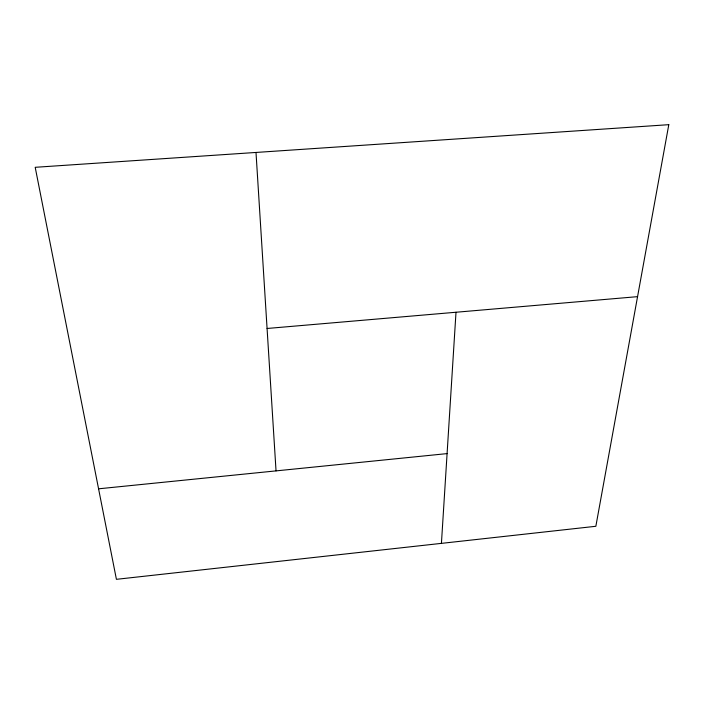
<?xml version="1.0" encoding="UTF-8"?>
<svg xmlns="http://www.w3.org/2000/svg" width="704" height="704" viewBox="0 0 704 704"><rect width="100%" height="100%" fill="white"/><g stroke="black" fill="none" stroke-linecap="round" stroke-linejoin="round"><path stroke-width="1.06" d="M441.426 543.365L456.007 312.242M98.569 488.814L447.093 453.605M267.08 328.478L637.56 296.648M256.001 152.451L276.038 470.888M668.8 124.678L595.848 526.284L116.415 579.322L35.2 167.306L668.8 124.678"/></g></svg>
